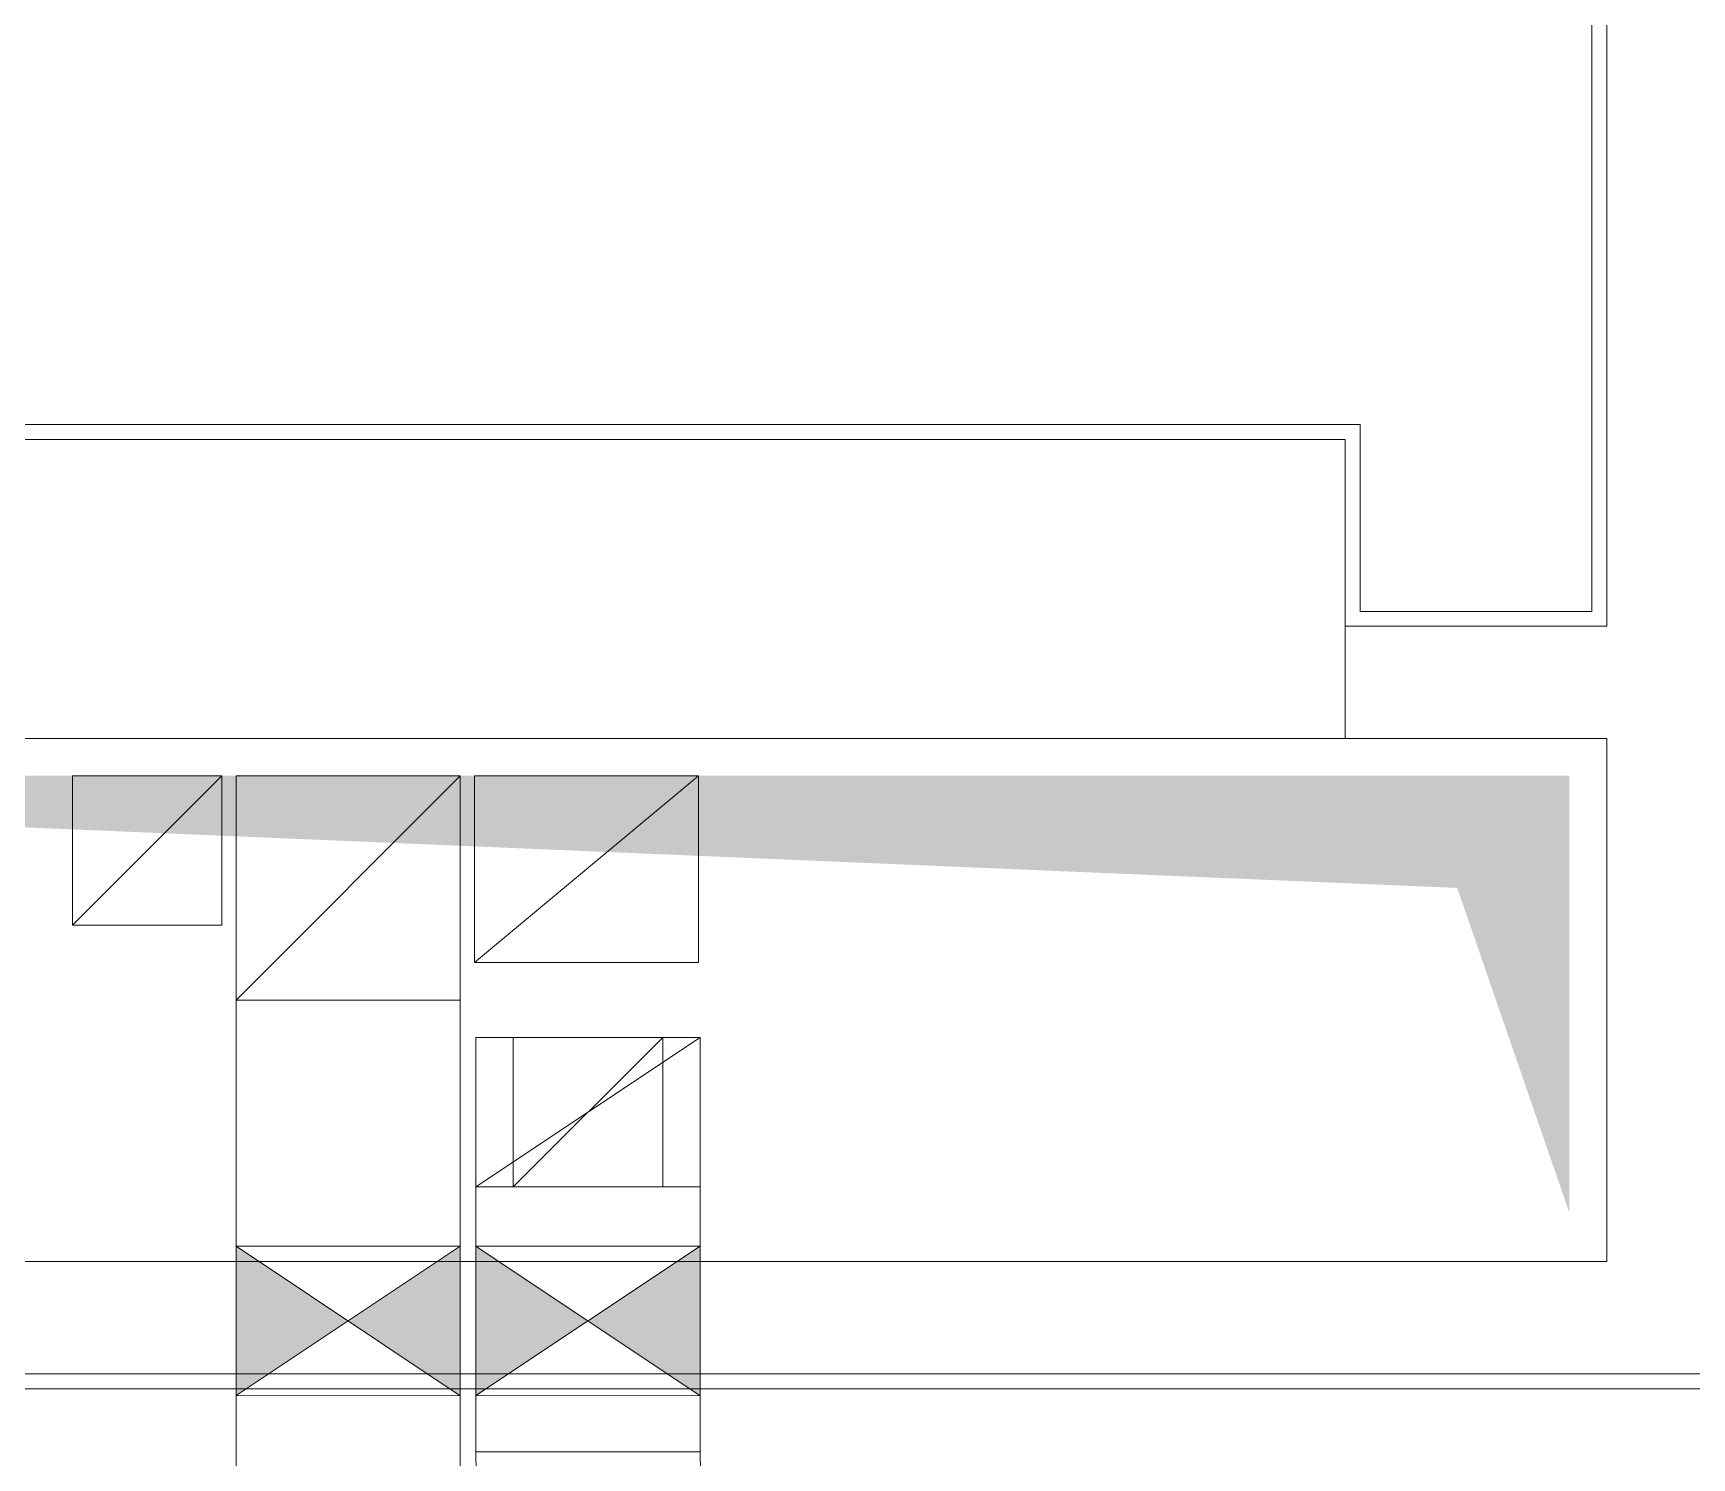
# Model space of a CAD drawing. Extents: x -1439 to 34962, y -872 to 8330.
# Drawn here: x 24220.3 to 24442.2, y 3446.3 to 3636.9 of the extents above; entities that cross this region are included whole.
import ezdxf

# ---------------------------------------------------------------- set-up
doc = ezdxf.new("R2010")
doc.units = 0
doc.layers.get('0').update_dxf_attribs({"color": 9, "lineweight": 9})
for name, color, linetype, lineweight in [('00', 9, 'Continuous', 9), ('01', 9, 'Continuous', 9), ('06D', 9, 'Continuous', 9), ('09D', 9, 'Continuous', 9), ('14', 9, 'Continuous', 9)]:
    doc.layers.add(name, color=color, linetype=linetype, lineweight=lineweight)

# ---------------------------------------------------------------- blocks, each defined once
blk = doc.blocks.new('p-2.mekanik_cihaz')
h = blk.add_hatch(color=256)
h.paths.add_polyline_path([(2866.59, -387.94), (2851.59, -377.93), (2851.59, -397.93)])
h.paths.add_polyline_path([(2881.59, -397.94), (2881.59, -377.94), (2866.59, -387.94)])
h = blk.add_hatch(color=256)
h.paths.add_polyline_path([(2898.69, -387.94), (2883.69, -377.93), (2883.69, -397.93)])
h.paths.add_polyline_path([(2913.69, -397.94), (2913.69, -377.94), (2898.69, -387.94)])
for p, q in [((2829.69, -335), (2849.69, -315)), ((2851.59, -345), (2881.59, -315)), ((2883.49, -339.99), (2913.49, -314.99)), ((2883.69, -370), (2913.69, -350)), ((2888.69, -370), (2908.69, -350)), ((2881.59, -397.94), (2851.59, -377.93)), ((2881.59, -377.94), (2851.59, -397.93)), ((2913.69, -397.94), (2883.69, -377.93)), ((2913.69, -377.94), (2883.69, -397.93))]:
    blk.add_line(p, q)
for points in [[(2849.69, -315), (2829.69, -315), (2829.69, -335), (2849.69, -335)], [(2851.59, -345), (2881.59, -345), (2881.59, -315), (2851.59, -315)], [(2913.49, -314.99), (2883.49, -314.99), (2883.49, -339.99), (2913.49, -339.99)], [(2881.59, -345), (2881.59, -414.9), (2851.59, -414.9), (2851.59, -345)], [(2913.69, -370), (2913.69, -350), (2883.69, -350), (2883.69, -370)], [(2888.69, -370), (2908.69, -370), (2908.69, -350), (2888.69, -350)], [(2913.69, -405.44), (2913.69, -370), (2883.69, -370), (2883.69, -405.44)], [(2881.59, -377.94), (2881.59, -397.94), (2851.59, -397.93), (2851.59, -377.93)], [(2913.69, -377.94), (2913.69, -397.94), (2883.69, -397.93), (2883.69, -377.93)]]:
    blk.add_lwpolyline(points, close=True)
blk.add_lwpolyline([(2922.19, -413.94), (2921.19, -413.94, -0.414214), (2913.69, -406.44), (2913.69, -405.44), (2883.69, -405.44), (2883.69, -406.44, 0.414214), (2921.19, -443.94), (2922.19, -443.94)], format="xyb", close=True)

msp = doc.modelspace()

# ---------------------------------------------------------------- linework, layer by layer
at = {"layer": '00'}
for points in [[(24430.84, 3742.5), (24430.84, 3557.5), (24395.84, 3557.5), (24395.84, 3542.5), (24430.84, 3542.5), (24430.84, 3472.5), (24045.84, 3472.5), (24045.84, 3542.5), (24025.84, 3542.5), (24025.84, 3472.5), (23815.84, 3472.5), (23815.84, 3542.5), (23795.84, 3542.5), (23795.84, 3192.5), (23815.84, 3192.5), (23815.84, 3457.5), (23815.84, 3457.5), (23815.84, 3457.5), (24025.84, 3457.5), (24025.84, 3457.5), (24040.84, 3457.5), (24040.84, 3457.5), (24430.84, 3457.5)], [(24430.84, 3457.5), (24430.84, 3457.5), (24445.84, 3457.5), (24445.84, 3457.5), (24535.84, 3457.5), (24535.84, 3472.5), (24445.84, 3472.5), (24445.84, 3742.5)]]:
    msp.add_lwpolyline(points, dxfattribs=at)
at = {"layer": '01'}
for points in [[(24395.84, 3582.5), (24395.84, 3582.5), (24395.84, 3582.5), (23845.84, 3582.5), (23845.84, 3852.5), (24395.84, 3852.5), (24395.84, 3852.5), (24395.84, 3852.5), (24395.84, 3892.5), (23795.84, 3892.5), (23795.84, 3542.5), (24395.84, 3542.5), (24395.84, 3582.5)], [(24395.84, 3892.5), (23795.84, 3892.5), (23795.84, 3542.5), (24395.84, 3542.5), (24395.84, 3582.5), (23845.84, 3582.5), (23845.84, 3852.5), (24395.84, 3852.5)]]:
    msp.add_lwpolyline(points, close=True, dxfattribs=at)
at = {"layer": '06D'}
for points in [[(24225.53, 3517.5), (24245.53, 3517.5), (24245.53, 3537.5), (24225.53, 3537.5)], [(24247.43, 3507.5), (24277.43, 3507.5), (24277.43, 3537.5), (24247.43, 3537.5)], [(24279.33, 3512.51), (24309.32, 3512.51), (24309.32, 3537.5), (24279.33, 3537.5)], [(24284.53, 3482.5), (24304.53, 3482.5), (24304.53, 3502.5), (24284.53, 3502.5)]]:
    msp.add_lwpolyline(points, close=True, dxfattribs=at)
for points in [[(24245.53, 3537.5), (24225.53, 3517.5)], [(24277.43, 3537.5), (24247.43, 3507.5)], [(24309.33, 3537.51), (24279.33, 3512.51)], [(24304.53, 3502.5), (24284.53, 3482.5)]]:
    msp.add_lwpolyline(points, dxfattribs=at)
at = {"layer": '09D'}
msp.add_solid([(24425.84, 3479.05), (24425.84, 3537.5), (24410.84, 3522.5), (24055.84, 3537.5)], dxfattribs=at)
at = {"layer": '14'}
for points in [[(23847.84, 3850.5), (23847.84, 3584.5), (24397.84, 3584.5), (24397.84, 3559.5), (24428.84, 3559.5), (24428.84, 3744.5)], [(24447.84, 3744.5), (24447.84, 3474.5), (24537.84, 3474.5), (24537.84, 3455.5), (23817.84, 3455.5), (23817.84, 3194.5), (23877.84, 3194.5), (23877.84, 3110.5)]]:
    msp.add_lwpolyline(points, dxfattribs=at)

# ---------------------------------------------------------------- block references
at = {"layer": '06D'}
msp.add_blockref('p-2.mekanik_cihaz', (21395.84, 3852.5), dxfattribs=at)

doc.saveas('drawing.dxf')
